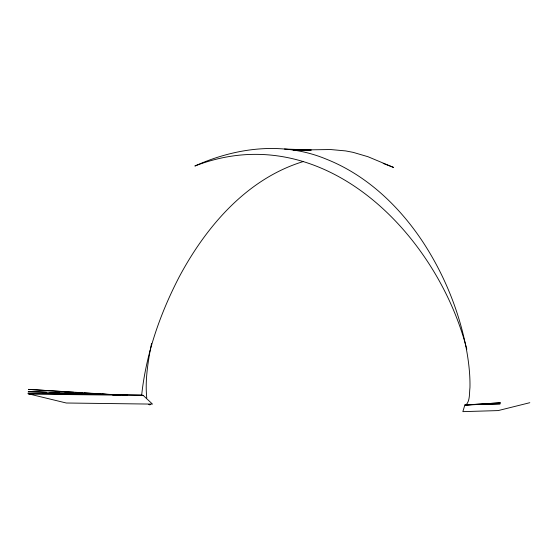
<?xml version="1.0" encoding="UTF-8"?>
<svg xmlns="http://www.w3.org/2000/svg" width="560" height="560" viewBox="0 0 560 560"><rect width="100%" height="100%" fill="white"/><g stroke="black" fill="none" stroke-linecap="round" stroke-linejoin="round"><path stroke-width="0.84" d="M141.722 394.625C146.188 353.367 160.216 313.495 179.263 276.794C206.122 226.513 246.904 178.829 303.072 161.609M150.22 350.098C147.441 365.82 145.117 381.906 146.755 397.887M150.388 349.258L151.578 343.364M464.877 404.915L500.045 403.851L464.877 404.915L462.847 411.642L498.162 410.585L529.809 402.703M150.57 404.271L149.954 404.866L148.722 404.537M466.011 404.999L500.451 402.808L465.339 404.943L466.011 404.999C470.204 400.547 469.224 393.288 469.952 387.611C470.239 374.857 468.734 362.131 466.48 349.601C459.228 311.276 444.206 274.463 422.821 241.864C399.273 206.283 366.8 175.343 326.767 159.341C283.885 141.302 236.418 147.273 194.873 166.012C321.776 116.809 435.582 232.197 466.207 346.948M311.073 150.157L293.069 150.094L330.554 149.534L345.681 150.92L353.192 152.369L368.004 156.73L393.61 167.447L383.187 163.429M143.192 395.395L29.953 394.163L28.063 393.736L66.29 403.004L152.474 404.103L143.192 395.395L141.54 394.968L28 393.162L39.34 393.407M42.833 393.477L65.52 393.967M77.735 394.233L90.825 394.513M112.637 394.982L116.998 395.073M127.498 395.094L28.217 391.51L46.508 392.287M284.452 149.016L311.073 150.01M49.994 392.441L59.577 392.847M64.806 393.071L72.646 393.407M80.486 393.743L85.715 393.967M96.173 394.415L98.784 394.527M120.617 395.066L28.504 389.389L73.71 392.287M75.446 392.399L82.404 392.847M84.14 392.959L91.091 393.4M92.834 393.512L99.785 393.96M102.396 394.128L108.479 394.513M112.826 394.793L117.173 395.073M466.41 347.697L466.83 349.195"/></g></svg>
